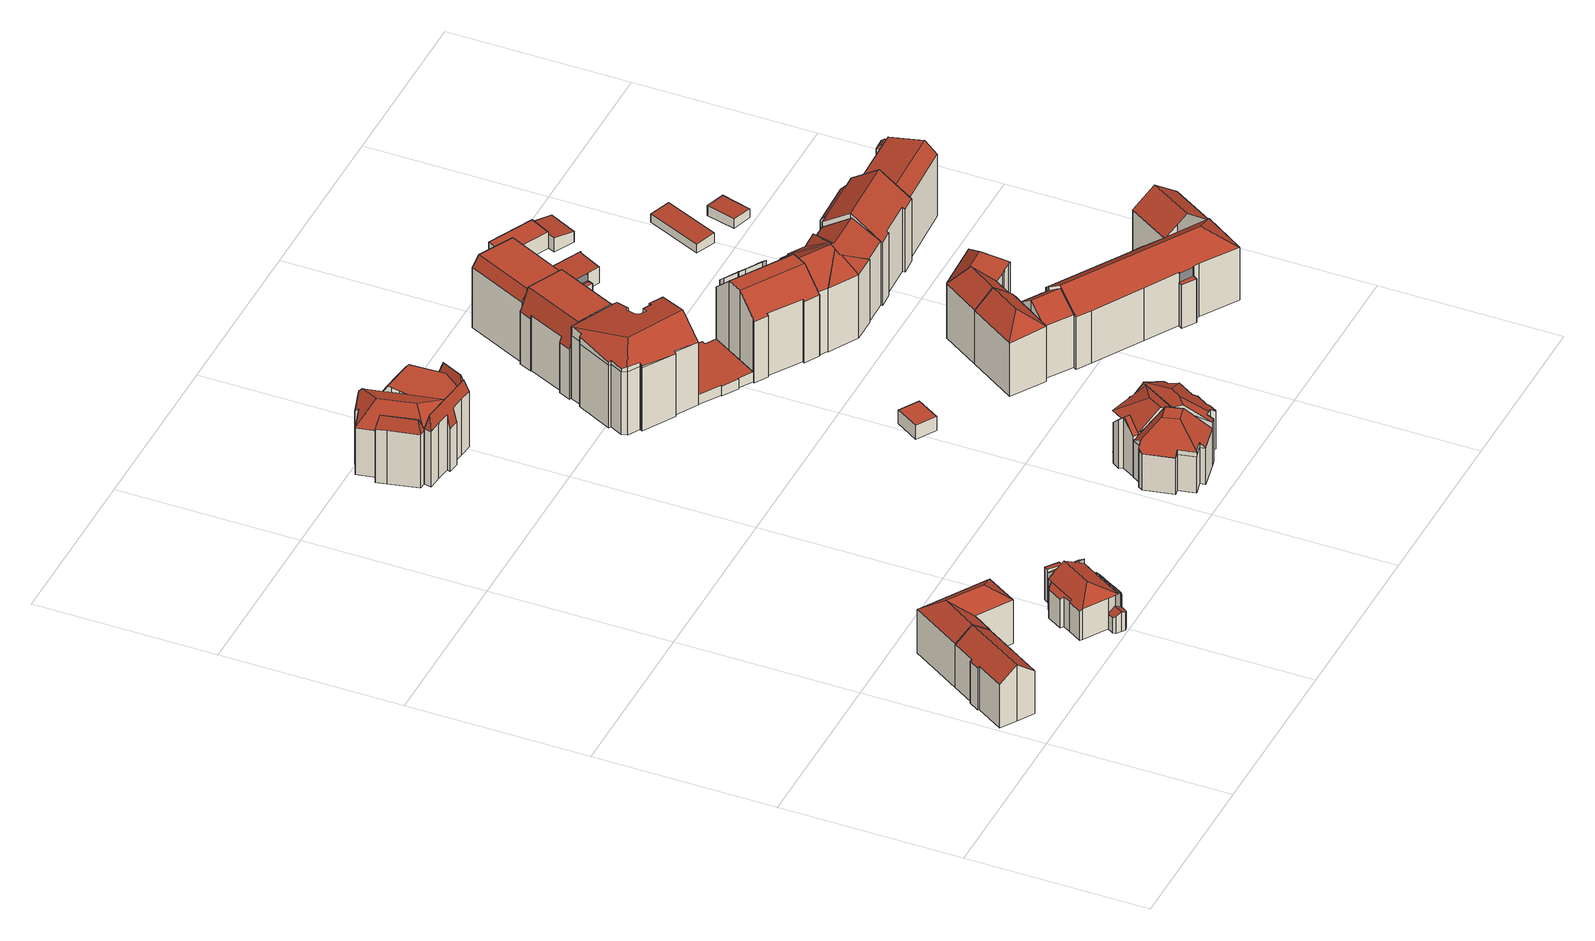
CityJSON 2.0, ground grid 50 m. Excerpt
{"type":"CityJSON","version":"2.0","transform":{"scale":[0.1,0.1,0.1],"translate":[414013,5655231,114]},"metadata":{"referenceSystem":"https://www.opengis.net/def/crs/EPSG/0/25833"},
"CityObjects":{
"building1":{"type":"Building","attributes":{"Dachtyp_tdc":"tdcGableRoof","Gemeindeschluessel":14612000,"Dachneigung":37.71,"QualitaetDacherkennung":91,"Geometrietyp2DReferenz":"3000","measuredHeight":17.3,"function":"31001_9998","roofType":"3100"},"geometry":[{"type":"Solid","lod":"2","boundaries":[[[[0,1,2,3]],[[1,4,5,2]],[[4,6,7,5]],[[6,8,9,7]],[[8,10,11,9]],[[10,12,13,11]],[[12,14,15,13]],[[14,16,17,15]],[[16,18,19,17]],[[18,0,3,19]],[[14,12,10,8]],[[8,6,4,1,0,18,16,14]],[[3,2,5,7,9,11,13,15,17,19]]]],"semantics":{"surfaces":[{"type":"WallSurface"},{"type":"RoofSurface"},{"type":"GroundSurface"}],"values":[[0,0,0,0,0,0,0,0,0,0,1,1,2]]}}]},
"building2":{"type":"Building","attributes":{"Gemeindeschluessel":14612000,"Dachtyp_tdc":"tdcFreeFormRoof","Dachneigung":36.12,"QualitaetDacherkennung":91,"Geometrietyp2DReferenz":"3000","measuredHeight":17.28,"function":"31001_9998","roofType":"5000"},"geometry":[{"type":"Solid","lod":"2","boundaries":[[[[20,21,7,11]],[[21,22,23,7]],[[22,24,25,23]],[[24,26,27,25]],[[26,28,29,27]],[[28,20,11,29]],[[30,31,28,26]],[[30,26,24]],[[32,31,30,24,22]],[[8,32,22,21]],[[8,21,20]],[[31,32,8,20,28]],[[11,7,23,25,27,29]]]],"semantics":{"surfaces":[{"type":"WallSurface"},{"type":"RoofSurface"},{"type":"GroundSurface"}],"values":[[0,0,0,0,0,0,1,1,1,1,0,1,2]]}}]},
"building3":{"type":"Building","attributes":{"Gemeindeschluessel":14612000,"Geometrietyp2DReferenz":"3000","function":"31001_9998","roofType":"9999"},"children":["building3-1","building3-2","building3-3","building3-4","building3-5","building3-6"]},
"building3-1":{"type":"BuildingPart","attributes":{"Dachtyp_tdc":"tdcHipAndGableRoof","Dachneigung":29.13,"QualitaetDacherkennung":51,"Geometrietyp2DReferenz":"3000","measuredHeight":12.84,"roofType":"5000"},"parents":["building3"],"geometry":[{"type":"MultiSurface","lod":"2","boundaries":[[[33,34,35,36]],[[33,37,38,34]],[[39,40,41,42]],[[43,44,45,46,47]],[[44,48,49,45]],[[48,50,51,49]],[[44,43,52,53]],[[52,40,39,54,55,53]],[[55,56,37,33,36,57,58,50,48,44,53]],[[59,35,34,38,60,42,41,61,62,46,45,49,51]]],"semantics":{"surfaces":[{"type":"WallSurface"},{"type":"RoofSurface"},{"type":"GroundSurface"}],"values":[0,0,0,0,0,0,1,1,1,2]}}]},
"building3-2":{"type":"BuildingPart","attributes":{"Dachtyp_tdc":"tdcPolyFlatRoof","Dachneigung":49.48,"QualitaetDacherkennung":26,"Geometrietyp2DReferenz":"3000","measuredHeight":10.09,"roofType":"2100"},"parents":["building3"],"geometry":[{"type":"MultiSurface","lod":"2","boundaries":[[[63,64,65,41,40]],[[64,66,67,65]],[[66,68,69,67]],[[68,70,71,69]],[[70,72,73,71]],[[72,74,75,76,73]],[[74,72,70,68,66,64,63,77]],[[61,41,65,67,69,71,73,76]]],"semantics":{"surfaces":[{"type":"WallSurface"},{"type":"RoofSurface"},{"type":"GroundSurface"}],"values":[0,0,0,0,0,0,1,2]}}]},
"building3-3":{"type":"BuildingPart","attributes":{"Dachtyp_tdc":"tdcPolyFlatRoof","Dachneigung":5.89,"QualitaetDacherkennung":13,"Geometrietyp2DReferenz":"3000","measuredHeight":10.11,"roofType":"2100"},"parents":["building3"],"geometry":[{"type":"MultiSurface","lod":"2","boundaries":[[[78,79,80,81]],[[79,82,83,84,80]],[[85,78,81,86,87]],[[85,82,79,78]],[[81,80,84,86]]],"semantics":{"surfaces":[{"type":"WallSurface"},{"type":"RoofSurface"},{"type":"GroundSurface"}],"values":[0,0,0,1,2]}}]},
"building3-4":{"type":"BuildingPart","attributes":{"Dachtyp_tdc":"tdcFreeFormRoof","Dachneigung":33.04,"QualitaetDacherkennung":47,"Geometrietyp2DReferenz":"3000","measuredHeight":6.06,"roofType":"5000"},"parents":["building3"],"geometry":[{"type":"MultiSurface","lod":"2","boundaries":[[[88,89,90,91]],[[89,92,93,90]],[[92,94,95,93]],[[94,96,97,95]],[[96,47,46,97]],[[92,89,88,75,98,99]],[[99,47,96,94,92]],[[46,62,61,76,91,90,93,95,97]],[[75,88,91,76]]],"semantics":{"surfaces":[{"type":"WallSurface"},{"type":"RoofSurface"},{"type":"GroundSurface"}],"values":[0,0,0,0,0,1,1,2,0]}}]},
"building3-5":{"type":"BuildingPart","attributes":{"Dachtyp_tdc":"tdcPolyFlatRoof","Dachneigung":36.96,"QualitaetDacherkennung":46,"Geometrietyp2DReferenz":"3000","measuredHeight":10.93,"roofType":"2100"},"parents":["building3"],"geometry":[{"type":"MultiSurface","lod":"2","boundaries":[[[83,100,101,84]],[[100,102,103,101]],[[102,104,39,42,103]],[[105,87,86,38,37]],[[105,56,106,54,104,102,100,83,87]],[[86,84,101,103,42,60,38]]],"semantics":{"surfaces":[{"type":"WallSurface"},{"type":"RoofSurface"},{"type":"GroundSurface"}],"values":[0,0,0,0,1,2]}}]},
"building3-6":{"type":"BuildingPart","attributes":{"Dachtyp_tdc":"tdcPolyFlatRoof","Dachneigung":17.92,"QualitaetDacherkennung":45,"Geometrietyp2DReferenz":"3000","measuredHeight":9.42,"roofType":"2100"},"parents":["building3"],"geometry":[{"type":"MultiSurface","lod":"2","boundaries":[[[107,108,109,51,50]],[[108,110,111,109]],[[110,112,113,111]],[[112,36,35,113]],[[112,110,108,107,58,57,36]],[[35,59,51,109,111,113]]],"semantics":{"surfaces":[{"type":"WallSurface"},{"type":"RoofSurface"},{"type":"GroundSurface"}],"values":[0,0,0,0,1,2]}}]},
"building4":{"type":"Building","attributes":{"Gemeindeschluessel":14612000,"Geometrietyp2DReferenz":"3000","function":"31001_9998","roofType":"9999"},"children":["building4-1","building4-2","building4-3","building4-4","building4-5"]},
"building4-1":{"type":"BuildingPart","attributes":{"Dachtyp_tdc":"tdcFreeFormRoof","Dachneigung":74.97,"QualitaetDacherkennung":27,"Geometrietyp2DReferenz":"3000","measuredHeight":20.52,"roofType":"5000"},"parents":["building4"],"geometry":[{"type":"MultiSurface","lod":"2","boundaries":[[[114,115,116,117]],[[115,118,119,116]],[[118,120,121,122,119]],[[123,114,117,124]],[[120,118,115,125]],[[126,125,115,114]],[[126,114,123]],[[125,126,123,127,128,120]],[[117,116,119,122,129,124]]],"semantics":{"surfaces":[{"type":"WallSurface"},{"type":"RoofSurface"},{"type":"GroundSurface"}],"values":[0,0,0,0,1,1,1,1,2]}}]},
"building4-2":{"type":"BuildingPart","attributes":{"Dachtyp_tdc":"tdcHipRoof","Dachneigung":56.8,"QualitaetDacherkennung":22,"Geometrietyp2DReferenz":"3000","measuredHeight":21.08,"roofType":"3200"},"parents":["building4"],"geometry":[{"type":"MultiSurface","lod":"2","boundaries":[[[130,131,132,133]],[[131,134,135,132]],[[134,136,137,135]],[[136,138,139,140,137]],[[141,142,143,144]],[[142,130,133,143]],[[145,146,147,148]],[[136,134,131,130,142,149]],[[147,150,151,152,138,136,149,148]],[[142,141,145,148,149]],[[133,132,135,137,140,153,154,155,144,143]]],"semantics":{"surfaces":[{"type":"WallSurface"},{"type":"RoofSurface"},{"type":"GroundSurface"}],"values":[0,0,0,0,0,0,1,1,1,1,2]}}]},
"building4-3":{"type":"BuildingPart","attributes":{"Dachtyp_tdc":"tdcFreeFormRoof","Dachneigung":21.73,"QualitaetDacherkennung":18,"Geometrietyp2DReferenz":"3000","measuredHeight":21.93,"roofType":"5000"},"parents":["building4"],"geometry":[{"type":"MultiSurface","lod":"2","boundaries":[[[139,156,157,140]],[[156,158,159,157]],[[158,160,161,159]],[[160,162,163,161]],[[162,164,165,163]],[[164,166,167,165]],[[166,168,123,124,167]],[[169,168,166,164,170]],[[164,162,160,158,156,139,152,171,170]],[[171,150,172,121,128,169,170]],[[153,140,157,159,161,163,165,167,124,129,122,154]]],"semantics":{"surfaces":[{"type":"WallSurface"},{"type":"RoofSurface"},{"type":"GroundSurface"}],"values":[0,0,0,0,0,0,0,1,1,1,2]}}]},
"building4-4":{"type":"BuildingPart","attributes":{"Dachtyp_tdc":"tdcFreeFormRoof","Dachneigung":76.19,"QualitaetDacherkennung":10,"Geometrietyp2DReferenz":"3000","measuredHeight":21.18,"roofType":"5000"},"parents":["building4"],"geometry":[{"type":"MultiSurface","lod":"2","boundaries":[[[173,174,175,176]],[[174,177,178,175]],[[177,179,180,178]],[[179,181,182,180]],[[181,183,184,182]],[[183,185,186,184]],[[185,187,188,186]],[[187,189,188]],[[190,191,192,119,118]],[[191,173,176,192]],[[187,185,193]],[[185,183,181,179,177,174,173,191,194,193]],[[191,190,194]],[[190,195,146,187,193,194]],[[176,175,178,180,182,184,186,188,155,154,122,119,192]]],"semantics":{"surfaces":[{"type":"WallSurface"},{"type":"RoofSurface"},{"type":"GroundSurface"}],"values":[0,0,0,0,0,0,0,0,0,0,1,1,1,1,2]}}]},
"building4-5":{"type":"BuildingPart","attributes":{"Dachtyp_tdc":"tdcFreeFormRoof","Dachneigung":75.48,"QualitaetDacherkennung":23,"Geometrietyp2DReferenz":"3000","measuredHeight":20.46,"roofType":"5000"},"parents":["building4"],"geometry":[{"type":"MultiSurface","lod":"2","boundaries":[[[196,197,141,144,198]],[[199,189,188,155,145]],[[189,200,201,188]],[[199,197,202,203]],[[197,196,202]],[[196,204,200,203,202]],[[200,189,199,203]],[[201,205,198,144,155,188]],[[200,204,205,201]],[[204,196,198,205]]],"semantics":{"surfaces":[{"type":"WallSurface"},{"type":"RoofSurface"},{"type":"GroundSurface"}],"values":[0,0,0,1,1,1,1,2,0,0]}}]},
"building5":{"type":"Building","attributes":{"Dachtyp_tdc":"tdcFreeFormRoof","Gemeindeschluessel":14612000,"Dachneigung":40.74,"QualitaetDacherkennung":34,"Geometrietyp2DReferenz":"3000","measuredHeight":17.65,"function":"31001_9998","roofType":"5000"},"geometry":[{"type":"Solid","lod":"2","boundaries":[[[[206,207,208,209]],[[207,210,211,208]],[[210,212,213,211]],[[212,214,215,213]],[[214,216,217,215]],[[216,218,219,217]],[[218,220,221,219]],[[220,222,223,221]],[[222,224,225,223]],[[224,226,227,225]],[[226,206,209,227]],[[228,229,230,231,232,233]],[[234,228,233,235,236,237,238,239,240]],[[241,224,236,235]],[[231,242,243,232]],[[243,241,235,233,232]],[[226,242,231,206]],[[224,241,243,242,226]],[[212,234,240,214]],[[214,240,239,216]],[[216,239,238,218]],[[218,238,237,220]],[[210,229,228,234,212]],[[206,231,230,207]],[[207,230,229,210]],[[220,237,236,222]],[[222,236,224]],[[209,208,211,213,215,217,219,221,223,225,227]]]],"semantics":{"surfaces":[{"type":"WallSurface"},{"type":"RoofSurface"},{"type":"GroundSurface"}],"values":[[0,0,0,0,0,0,0,0,0,0,0,1,1,1,1,1,0,0,0,0,0,0,0,0,0,0,0,2]]}}]},
"building6":{"type":"Building","attributes":{"Gemeindeschluessel":14612000,"Geometrietyp2DReferenz":"3000","function":"31001_9998","roofType":"9999"},"children":["building6-1","building6-2","building6-3"]},
"building6-1":{"type":"BuildingPart","attributes":{"Dachtyp_tdc":"tdcPolyFlatRoof","Dachneigung":40.25,"QualitaetDacherkennung":37,"Geometrietyp2DReferenz":"3000","measuredHeight":16.14,"roofType":"2100"},"parents":["building6"],"geometry":[{"type":"MultiSurface","lod":"2","boundaries":[[[244,245,246,247]],[[245,248,249,246]],[[248,250,251,249]],[[250,252,253,251]],[[252,254,255,253]],[[254,252,250,248,245,244]],[[247,246,249,251,253,255]]],"semantics":{"surfaces":[{"type":"WallSurface"},{"type":"RoofSurface"},{"type":"GroundSurface"}],"values":[0,0,0,0,0,1,2]}}]},
"building6-2":{"type":"BuildingPart","attributes":{"Dachtyp_tdc":"tdcFreeFormRoof","Dachneigung":44.89,"QualitaetDacherkennung":59,"Geometrietyp2DReferenz":"3000","measuredHeight":16.13,"roofType":"5000"},"parents":["building6"],"geometry":[{"type":"MultiSurface","lod":"2","boundaries":[[[256,257,258,259]],[[257,260,261,258]],[[260,262,263,261]],[[262,264,265,263]],[[264,266,267,265]],[[266,268,269,267]],[[256,270,271,272,257]],[[271,273,268,266,264,262,260,272]],[[260,257,272]],[[259,258,261,263,265,267,269]]],"semantics":{"surfaces":[{"type":"WallSurface"},{"type":"RoofSurface"},{"type":"GroundSurface"}],"values":[0,0,0,0,0,0,1,1,0,2]}}]},
"building6-3":{"type":"BuildingPart","attributes":{"Dachtyp_tdc":"tdcHipAndGableRoof","Dachneigung":36.26,"QualitaetDacherkennung":28,"Geometrietyp2DReferenz":"3000","measuredHeight":17.79,"roofType":"5000"},"parents":["building6"],"geometry":[{"type":"MultiSurface","lod":"2","boundaries":[[[274,275,255,254]],[[274,276,256,259,275]],[[254,277,278]],[[276,274,279]],[[277,273,270,276,279,278]],[[274,254,278,279]],[[259,269,280,247,255,275]]],"semantics":{"surfaces":[{"type":"WallSurface"},{"type":"RoofSurface"},{"type":"GroundSurface"}],"values":[0,0,1,0,1,1,2]}}]},
"building7":{"type":"Building","attributes":{"Dachtyp_tdc":"tdcPolyFlatRoof","Gemeindeschluessel":14612000,"Dachneigung":0,"QualitaetDacherkennung":56,"Geometrietyp2DReferenz":"3000","measuredHeight":4.23,"function":"31001_9998","roofType":"1000"},"geometry":[{"type":"Solid","lod":"2","boundaries":[[[[281,282,283,284]],[[282,285,286,283]],[[285,287,288,286]],[[287,281,284,288]],[[287,285,282,281]],[[284,283,286,288]]]],"semantics":{"surfaces":[{"type":"WallSurface"},{"type":"RoofSurface"},{"type":"GroundSurface"}],"values":[[0,0,0,0,1,2]]}}]},
"building8":{"type":"Building","attributes":{"Dachtyp_tdc":"tdcFreeFormRoof","Gemeindeschluessel":14612000,"Dachneigung":37.3,"QualitaetDacherkennung":31,"Geometrietyp2DReferenz":"3000","measuredHeight":18.14,"function":"31001_9998","roofType":"5000"},"geometry":[{"type":"Solid","lod":"2","boundaries":[[[[289,290,291,292]],[[290,293,294,291]],[[293,295,296,294]],[[295,297,298,296]],[[297,299,300,298]],[[299,301,302,300]],[[301,303,304,302]],[[303,305,306,304]],[[305,307,308,306]],[[307,309,310,308]],[[309,311,312,310]],[[311,313,314,312]],[[313,315,316,314]],[[315,317,318,316]],[[317,319,320,318]],[[319,321,322,320]],[[321,323,324,322]],[[323,325,326,324]],[[325,327,328,326]],[[327,289,292,328]],[[299,297,295,293,290,329,330]],[[325,323,321,331,332,333]],[[330,329,289,327,333,332]],[[305,303,301,299,330,332,331,319,317,315,313,311,309,307]],[[321,319,331]],[[327,325,333]],[[290,289,329]],[[292,291,294,296,298,300,302,304,306,308,310,312,314,316,318,320,322,324,326,328]]]],"semantics":{"surfaces":[{"type":"WallSurface"},{"type":"RoofSurface"},{"type":"GroundSurface"}],"values":[[0,0,0,0,0,0,0,0,0,0,0,0,0,0,0,0,0,0,0,0,1,1,1,1,0,0,0,2]]}}]},
"building9":{"type":"Building","attributes":{"Dachtyp_tdc":"tdcFreeFormRoof","Gemeindeschluessel":14612000,"Dachneigung":10.16,"QualitaetDacherkennung":16,"Geometrietyp2DReferenz":"3000","measuredHeight":25.08,"function":"31001_9998","roofType":"5000"},"geometry":[{"type":"Solid","lod":"2","boundaries":[[[[334,335,336,337]],[[335,338,339,336]],[[338,340,341,339]],[[340,342,343,341]],[[342,344,345,343]],[[344,346,347,345]],[[346,348,349,347]],[[348,350,351,349]],[[350,352,353,351]],[[352,354,355,353]],[[354,356,357,355]],[[356,358,359,357]],[[358,360,361,359]],[[360,362,363,361]],[[362,364,365,363]],[[364,366,367,365]],[[366,368,369,367]],[[368,370,371,369]],[[370,372,373,371]],[[372,374,375,373]],[[374,376,377,375]],[[376,378,379,377]],[[378,380,381,379]],[[380,382,383,381]],[[382,384,385,383]],[[384,334,337,385]],[[386,387,388,389,390,391,392,393]],[[392,394,395,396,397,398,362,399,358,400,393]],[[401,402,403,404,405,406,407,408,409,410,411,412,386,393,400,413]],[[356,413,400,358]],[[354,401,413,356]],[[384,412,411,334]],[[382,387,386,412,384]],[[334,411,410,335]],[[335,410,409,338]],[[338,409,408,340]],[[340,408,407,342]],[[342,407,406,344]],[[344,406,405,346]],[[346,405,404,348]],[[348,404,403,350]],[[350,403,402,352]],[[352,402,401,354]],[[360,399,362]],[[358,399,360]],[[364,398,397,366]],[[362,398,364]],[[366,397,396,368]],[[368,396,395,370]],[[370,395,394,372]],[[374,391,390,376]],[[372,394,392,391,374]],[[376,390,389,378]],[[378,389,388,380]],[[380,388,387,382]],[[337,336,339,341,343,345,347,349,351,353,355,357,359,361,363,365,367,369,371,373,375,377,379,381,383,385]]]],"semantics":{"surfaces":[{"type":"WallSurface"},{"type":"RoofSurface"},{"type":"GroundSurface"}],"values":[[0,0,0,0,0,0,0,0,0,0,0,0,0,0,0,0,0,0,0,0,0,0,0,0,0,0,1,1,1,0,0,0,0,0,0,0,0,0,0,0,0,0,0,0,0,0,0,0,0,0,0,0,0,0,0,2]]}}]},
"building10":{"type":"Building","attributes":{"Gemeindeschluessel":14612000,"Geometrietyp2DReferenz":"3000","function":"31001_9998","roofType":"9999"},"children":["building10-1","building10-2","building10-3"]},
"building10-1":{"type":"BuildingPart","attributes":{"Dachtyp_tdc":"tdcFreeFormRoof","Dachneigung":72.14,"QualitaetDacherkennung":33,"Geometrietyp2DReferenz":"3000","measuredHeight":20.02,"roofType":"5000"},"parents":["building10"],"geometry":[{"type":"MultiSurface","lod":"2","boundaries":[[[414,415,416,417,418]],[[419,420,421,422]],[[420,423,424,425,421]],[[426,415,414]],[[427,426,414,423,420]],[[420,419,427]],[[419,415,426,427]],[[425,417,416,422,421]]],"semantics":{"surfaces":[{"type":"WallSurface"},{"type":"RoofSurface"},{"type":"GroundSurface"}],"values":[0,0,0,1,1,1,1,2]}}]},
"building10-2":{"type":"BuildingPart","attributes":{"Dachtyp_tdc":"tdcPolyFlatRoof","Dachneigung":0,"QualitaetDacherkennung":0,"Geometrietyp2DReferenz":"3000","measuredHeight":3.2,"roofType":"9999"},"parents":["building10"],"geometry":[{"type":"MultiSurface","lod":"2","boundaries":[[[418,428,429,424]],[[424,429,430,425]],[[429,428,431,430]],[[428,418,417,431]],[[425,430,431,417]],[[425,417,418,424]]],"semantics":{"surfaces":[{"type":"RoofSurface"},{"type":"WallSurface"},{"type":"GroundSurface"},{"type":"ClosureSurface","isClosure":"1","QuelleClosure":"LoD1Solid"}],"values":[0,1,1,1,2,3]}}]},
"building10-3":{"type":"BuildingPart","attributes":{"Dachtyp_tdc":"tdcCutGableRoof","Dachneigung":0.116,"QualitaetDacherkennung":76,"Geometrietyp2DReferenz":"3000","measuredHeight":22.63,"roofType":"9999"},"parents":["building10"],"geometry":[{"type":"MultiSurface","lod":"2","boundaries":[[[432,433,434,435]],[[433,436,437,434]],[[436,438,439,437]],[[438,440,419,422,439]],[[441,442,337,416,415]],[[442,443,444,337]],[[443,445,446,444]],[[445,447,385,446]],[[436,433,432,448,449,450,451,452,447,445]],[[443,442,441,440,438]],[[445,443,438,436]],[[385,453,454,455,456,457,435,434,437,439,422,416,337,444,446]],[[447,452,453,385]],[[452,451,454,453]],[[451,450,455,454]],[[450,449,456,455]],[[449,448,457,456]],[[448,432,435,457]]],"semantics":{"surfaces":[{"type":"WallSurface"},{"type":"RoofSurface"},{"type":"GroundSurface"}],"values":[0,0,0,0,0,0,0,0,1,1,1,2,0,0,0,0,0,0]}}]},
"building11":{"type":"Building","attributes":{"Dachtyp_tdc":"tdcPolyFlatRoof","Gemeindeschluessel":14612000,"Dachneigung":0,"QualitaetDacherkennung":0,"Geometrietyp2DReferenz":"3000","BezugspunktDach":"2000","measuredHeight":3,"function":"31001_9998"},"geometry":[{"type":"MultiSurface","lod":"2","boundaries":[[[458,459,460,461,462,463,464,465,466,467,468,469]],[[469,468,470,471]],[[468,467,472,470]],[[467,466,473,472]],[[466,465,474,473]],[[465,464,475,474]],[[464,463,476,475]],[[463,462,477,476]],[[462,461,478,477]],[[461,460,479,478]],[[460,459,480,479]],[[459,458,481,480]],[[458,469,471,481]],[[471,470,472,473,474,475,476,477,478,479,480,481]]],"semantics":{"surfaces":[{"type":"RoofSurface"},{"type":"WallSurface"},{"type":"GroundSurface"}],"values":[0,1,1,1,1,1,1,1,1,1,1,1,1,2]}}]},
"building12":{"type":"Building","attributes":{"Dachtyp_tdc":"tdcFreeFormRoof","Gemeindeschluessel":14612000,"Dachneigung":41.9,"QualitaetDacherkennung":66,"Geometrietyp2DReferenz":"3000","measuredHeight":21.38,"function":"31001_9998","roofType":"5000"},"geometry":[{"type":"Solid","lod":"2","boundaries":[[[[482,483,484,485]],[[483,486,487,484]],[[486,488,489,487]],[[488,490,491,489]],[[490,492,493,491]],[[492,494,495,493]],[[494,482,485,495]],[[494,496,497,498,482]],[[490,488,486,499,497,496,492]],[[497,499,483,498]],[[483,482,498]],[[494,492,496]],[[486,483,499]],[[485,484,487,489,491,493,495]]]],"semantics":{"surfaces":[{"type":"WallSurface"},{"type":"RoofSurface"},{"type":"GroundSurface"}],"values":[[0,0,0,0,0,0,0,1,1,1,0,0,0,2]]}}]},
"building13":{"type":"Building","attributes":{"Dachtyp_tdc":"tdcCutGableRoof","Gemeindeschluessel":14612000,"Dachneigung":1.97,"QualitaetDacherkennung":71,"Geometrietyp2DReferenz":"3000","measuredHeight":21.61,"function":"31001_9998","roofType":"9999"},"geometry":[{"type":"Solid","lod":"2","boundaries":[[[[500,501,502,503]],[[501,504,505,502]],[[504,506,507,505]],[[506,508,509,507]],[[508,510,511,509]],[[510,512,513,511]],[[512,514,515,513]],[[514,516,517,515]],[[516,518,519,517]],[[518,520,521,519]],[[520,522,523,521]],[[522,500,503,523]],[[504,501,500,522]],[[520,518,516,514,512,510,508,506]],[[522,520,506,504]],[[503,502,505,507,509,511,513,515,517,519,521,523]]]],"semantics":{"surfaces":[{"type":"WallSurface"},{"type":"RoofSurface"},{"type":"GroundSurface"}],"values":[[0,0,0,0,0,0,0,0,0,0,0,0,1,1,1,2]]}}]},
"building14":{"type":"Building","attributes":{"Gemeindeschluessel":14612000,"Geometrietyp2DReferenz":"3000","function":"31001_9998","roofType":"9999"},"children":["building14-1","building14-2"]},
"building14-1":{"type":"BuildingPart","attributes":{"Dachtyp_tdc":"tdcPolyFlatRoof","Dachneigung":41.74,"QualitaetDacherkennung":35,"Geometrietyp2DReferenz":"3000","measuredHeight":20.86,"roofType":"2100"},"parents":["building14"],"geometry":[{"type":"MultiSurface","lod":"2","boundaries":[[[524,525,526,527]],[[525,528,529,526]],[[528,530,531,529]],[[530,532,533,531]],[[532,534,535,533]],[[534,536,537,535]],[[536,538,539,540,537]],[[541,524,527,542,543]],[[541,538,536,534,532,530,528,525,524]],[[527,526,529,531,533,535,537,540,542]]],"semantics":{"surfaces":[{"type":"WallSurface"},{"type":"RoofSurface"},{"type":"GroundSurface"}],"values":[0,0,0,0,0,0,0,0,1,2]}}]},
"building14-2":{"type":"BuildingPart","attributes":{"Dachtyp_tdc":"tdcCutGableRoof","Dachneigung":43.27,"QualitaetDacherkennung":52,"Geometrietyp2DReferenz":"3000","measuredHeight":24.79,"roofType":"9999"},"parents":["building14"],"geometry":[{"type":"MultiSurface","lod":"2","boundaries":[[[544,545,546,547]],[[545,548,549,546]],[[548,550,551,549]],[[550,552,553,551]],[[552,554,555,553]],[[554,556,557,555]],[[556,558,470,557]],[[558,559,560,470]],[[559,561,562,560]],[[561,563,471,562]],[[563,564,542,471]],[[564,543,542]],[[539,565,566,540]],[[565,567,568,566]],[[567,569,570,568]],[[569,544,547,570]],[[559,558,556,554,552,550,548,545,544,569]],[[567,565,539,543,564,563,561]],[[569,567,561,559]],[[547,546,549,551,553,555,557,470,560,562,471,542,540,566,568,570]]],"semantics":{"surfaces":[{"type":"WallSurface"},{"type":"RoofSurface"},{"type":"GroundSurface"}],"values":[0,0,0,0,0,0,0,0,0,0,0,0,0,0,0,0,1,1,1,2]}}]},
"building15":{"type":"Building","attributes":{"Dachtyp_tdc":"tdcGableRoof","Gemeindeschluessel":14612000,"Dachneigung":52.35,"QualitaetDacherkennung":6,"Geometrietyp2DReferenz":"3000","measuredHeight":6.56,"function":"31001_9998","roofType":"3100"},"geometry":[{"type":"Solid","lod":"2","boundaries":[[[[571,572,573,574]],[[572,575,576,573]],[[575,577,578,576]],[[577,579,580,578]],[[579,581,582,580]],[[581,583,584,582]],[[583,585,586,584]],[[585,571,574,586]],[[581,579,577,575,572]],[[572,571,585,583,581]],[[574,573,576,578,580,582,584,586]]]],"semantics":{"surfaces":[{"type":"WallSurface"},{"type":"RoofSurface"},{"type":"GroundSurface"}],"values":[[0,0,0,0,0,0,0,0,1,1,2]]}}]},
"building16":{"type":"Building","attributes":{"Gemeindeschluessel":14612000,"Geometrietyp2DReferenz":"3000","function":"31001_9998","roofType":"9999"},"children":["building16-1","building16-2"]},
"building16-1":{"type":"BuildingPart","attributes":{"Dachtyp_tdc":"tdcHipAndGableRoof","Dachneigung":41.74,"QualitaetDacherkennung":80,"Geometrietyp2DReferenz":"3000","measuredHeight":21.53,"roofType":"5000"},"parents":["building16"],"geometry":[{"type":"MultiSurface","lod":"2","boundaries":[[[587,588,589,590]],[[591,592,593,594,595]],[[592,596,597,593]],[[596,598,599,597]],[[598,600,601,599]],[[600,587,590,601]],[[596,592,602]],[[592,591,603,602]],[[603,604,605,588,587,600,598,596,602]],[[590,589,606,594,593,597,599,601]]],"semantics":{"surfaces":[{"type":"WallSurface"},{"type":"RoofSurface"},{"type":"GroundSurface"}],"values":[0,0,0,0,0,0,1,1,1,2]}}]},
"building16-2":{"type":"BuildingPart","attributes":{"Dachtyp_tdc":"tdcGableRoof","Dachneigung":41.99,"QualitaetDacherkennung":88,"Geometrietyp2DReferenz":"3000","measuredHeight":21.53,"roofType":"3100"},"parents":["building16"],"geometry":[{"type":"MultiSurface","lod":"2","boundaries":[[[607,595,594,484]],[[608,609,487,589,588]],[[609,607,484,487]],[[607,609,610]],[[595,607,610,611,604,612]],[[609,608,611,610]],[[484,594,606,589,487]]],"semantics":{"surfaces":[{"type":"WallSurface"},{"type":"RoofSurface"},{"type":"GroundSurface"}],"values":[0,0,0,0,1,1,2]}}]},
"building17":{"type":"Building","attributes":{"Dachtyp_tdc":"tdcFreeFormRoof","Gemeindeschluessel":14612000,"Dachneigung":33.55,"QualitaetDacherkennung":19,"Geometrietyp2DReferenz":"3000","measuredHeight":25.05,"function":"31001_9998","roofType":"5000"},"geometry":[{"type":"Solid","lod":"2","boundaries":[[[[613,614,615,566]],[[614,616,617,615]],[[616,618,619,617]],[[618,620,621,619]],[[620,622,623,621]],[[622,624,625,623]],[[624,626,627,625]],[[626,628,629,627]],[[628,630,631,629]],[[630,632,633,631]],[[632,634,635,633]],[[634,636,637,635]],[[636,638,547,637]],[[638,613,566,547]],[[639,640,641,638,636]],[[642,639,636,634]],[[643,644,642,634,632]],[[643,632,630]],[[644,643,630,628]],[[645,646,647,640,639,642,644,628,626]],[[645,626,624]],[[646,645,624,622]],[[648,649,647,646,622,620]],[[648,620,618]],[[648,618,616]],[[649,648,616,614]],[[641,640,647,649,614,613]],[[641,613,638]],[[566,615,617,619,621,623,625,627,629,631,633,635,637,547]]]],"semantics":{"surfaces":[{"type":"WallSurface"},{"type":"RoofSurface"},{"type":"GroundSurface"}],"values":[[0,0,0,0,0,0,0,0,0,0,0,0,0,0,1,1,1,1,1,1,0,1,1,1,1,1,1,0,2]]}}]},
"building18":{"type":"Building","attributes":{"Gemeindeschluessel":14612000,"Geometrietyp2DReferenz":"3000","function":"31001_9998","roofType":"9999"},"children":["building18-1","building18-2"]},
"building18-1":{"type":"BuildingPart","attributes":{"Dachtyp_tdc":"tdcPolyFlatRoof","Dachneigung":3.84,"QualitaetDacherkennung":57,"Geometrietyp2DReferenz":"3000","measuredHeight":5.45,"roofType":"2100"},"parents":["building18"],"geometry":[{"type":"MultiSurface","lod":"2","boundaries":[[[650,651,652,653]],[[651,654,655,652]],[[654,656,657,655]],[[656,658,657]],[[659,660,661]],[[659,662,663,660]],[[662,664,665,663]],[[664,666,667,665]],[[666,650,653,667]],[[666,664,662,659,656,654,651,650]],[[653,652,655,657,660,663,665,667]]],"semantics":{"surfaces":[{"type":"WallSurface"},{"type":"RoofSurface"},{"type":"GroundSurface"}],"values":[0,0,0,0,0,0,0,0,0,1,2]}}]},
"building18-2":{"type":"BuildingPart","attributes":{"Dachtyp_tdc":"tdcFreeFormRoof","Dachneigung":21.45,"QualitaetDacherkennung":27,"Geometrietyp2DReferenz":"3000","measuredHeight":2.95,"roofType":"5000"},"parents":["building18"],"geometry":[{"type":"MultiSurface","lod":"2","boundaries":[[[658,668,669,657]],[[668,670,671,669]],[[670,661,660,671]],[[672,661,670]],[[673,672,670,668]],[[673,668,658]],[[672,673,658,661]],[[657,669,671,660]]],"semantics":{"surfaces":[{"type":"WallSurface"},{"type":"RoofSurface"},{"type":"GroundSurface"}],"values":[0,0,0,1,1,1,1,2]}}]},
"building19":{"type":"Building","attributes":{"Gemeindeschluessel":14612000,"Geometrietyp2DReferenz":"3000","function":"31001_9998","roofType":"9999"},"children":["building19-1","building19-2","building19-3","building19-4"]},
"building19-1":{"type":"BuildingPart","attributes":{"Dachtyp_tdc":"tdcGableRoof","Dachneigung":37.12,"QualitaetDacherkennung":89,"Geometrietyp2DReferenz":"3000","measuredHeight":21.58,"roofType":"3100"},"parents":["building19"],"geometry":[{"type":"MultiSurface","lod":"2","boundaries":[[[674,675,676,677]],[[675,678,679,676]],[[680,674,677,681]],[[682,683,684,685,686]],[[675,685,684,687,678]],[[674,686,685,675]],[[680,682,686,674]],[[677,676,679,681]]],"semantics":{"surfaces":[{"type":"WallSurface"},{"type":"RoofSurface"},{"type":"GroundSurface"}],"values":[0,0,0,1,1,0,0,2]}}]},
"building19-2":{"type":"BuildingPart","attributes":{"Dachtyp_tdc":"tdcPolyFlatRoof","Dachneigung":0,"QualitaetDacherkennung":40,"Geometrietyp2DReferenz":"3000","measuredHeight":13.49,"roofType":"1000"},"parents":["building19"],"geometry":[{"type":"MultiSurface","lod":"2","boundaries":[[[688,689,690,691]],[[689,692,693,690]],[[692,694,695,693]],[[692,689,688,694]],[[695,691,690,693]]],"semantics":{"surfaces":[{"type":"WallSurface"},{"type":"RoofSurface"},{"type":"GroundSurface"}],"values":[0,0,0,1,2]}}]},
"building19-3":{"type":"BuildingPart","attributes":{"Dachtyp_tdc":"tdcGableRoof","Dachneigung":37.35,"QualitaetDacherkennung":81,"Geometrietyp2DReferenz":"3000","measuredHeight":20.66,"roofType":"3100"},"parents":["building19"],"geometry":[{"type":"MultiSurface","lod":"2","boundaries":[[[696,697,698,699]],[[697,700,701,698]],[[700,702,703,701]],[[702,704,705,703]],[[704,706,707,705]],[[708,709,493,710]],[[709,711,712,493]],[[711,713,491,712]],[[713,714,715,491]],[[714,696,699,715]],[[711,709,708,716]],[[716,717,706,704,702,700,697,696,714,713,711]],[[699,698,701,703,705,707,718,719,710,493,712,491,715]]],"semantics":{"surfaces":[{"type":"WallSurface"},{"type":"RoofSurface"},{"type":"GroundSurface"}],"values":[0,0,0,0,0,0,0,0,0,0,1,1,2]}}]},
"building19-4":{"type":"BuildingPart","attributes":{"Dachtyp_tdc":"tdcHipAndGableRoof","Dachneigung":36.99,"QualitaetDacherkennung":77,"Geometrietyp2DReferenz":"3000","measuredHeight":21.5,"roofType":"5000"},"parents":["building19"],"geometry":[{"type":"MultiSurface","lod":"2","boundaries":[[[720,721,722,695,694]],[[721,723,724,722]],[[723,725,726,724]],[[725,727,728,726]],[[727,729,710,728]],[[729,708,710]],[[730,731,732,707,706]],[[731,733,734,732]],[[733,735,736,734]],[[735,737,738,736]],[[737,739,740,738]],[[739,741,742,740]],[[741,743,744,742]],[[743,745,746,744]],[[745,747,748,746]],[[747,749,682,680,681,748]],[[750,751,752,679,678]],[[751,753,754,752]],[[753,755,756,754]],[[755,757,688,691,756]],[[751,750,758]],[[750,687,683,749,747,745,743,741,739,737,735,733,731,730,759,758]],[[759,729,727,725,723,721,720,757,755,753,751,758]],[[691,695,722,724,726,728,710,719,718,707,732,734,736,738,740,742,744,746,748,681,679,752,754,756]]],"semantics":{"surfaces":[{"type":"WallSurface"},{"type":"RoofSurface"},{"type":"GroundSurface"}],"values":[0,0,0,0,0,0,0,0,0,0,0,0,0,0,0,0,0,0,0,0,1,1,1,2]}}]},
"building20":{"type":"Building","attributes":{"Dachtyp_tdc":"tdcPolyFlatRoof","Gemeindeschluessel":14612000,"Dachneigung":0,"QualitaetDacherkennung":54,"Geometrietyp2DReferenz":"3000","measuredHeight":5.22,"function":"31001_9998","roofType":"1000"},"geometry":[{"type":"Solid","lod":"2","boundaries":[[[[760,761,762,763]],[[761,764,765,762]],[[764,766,767,765]],[[766,760,763,767]],[[766,764,761,760]],[[763,762,765,767]]]],"semantics":{"surfaces":[{"type":"WallSurface"},{"type":"RoofSurface"},{"type":"GroundSurface"}],"values":[[0,0,0,0,1,2]]}}]},
"building21":{"type":"Building","attributes":{"Gemeindeschluessel":14612000,"Geometrietyp2DReferenz":"3000","function":"31001_9998","roofType":"9999"},"children":["building21-1","building21-2"]},
"building21-1":{"type":"BuildingPart","attributes":{"Dachtyp_tdc":"tdcGableRoof","Dachneigung":37.66,"QualitaetDacherkennung":29,"Geometrietyp2DReferenz":"3000","measuredHeight":25.96,"roofType":"3100"},"parents":["building21"],"geometry":[{"type":"MultiSurface","lod":"2","boundaries":[[[768,769,770,771]],[[769,772,773,770]],[[772,774,775,773]],[[774,776,777,775]],[[776,778,779,777]],[[778,780,781,779]],[[780,782,783,781]],[[782,784,785,783]],[[786,787,788,789]],[[787,790,791,788]],[[790,792,793,791]],[[792,794,795,793]],[[794,796,797,795]],[[796,768,771,797]],[[792,790,787,786,784,782,780]],[[780,778,776,774,772,769,768,796,794,792]],[[771,770,773,775,777,779,781,783,785,789,788,791,793,795,797]]],"semantics":{"surfaces":[{"type":"WallSurface"},{"type":"RoofSurface"},{"type":"GroundSurface"}],"values":[0,0,0,0,0,0,0,0,0,0,0,0,0,0,1,1,2]}}]},
"building21-2":{"type":"BuildingPart","attributes":{"Dachtyp_tdc":"tdcPolyFlatRoof","Dachneigung":46.79,"QualitaetDacherkennung":61,"Geometrietyp2DReferenz":"3000","measuredHeight":21.22,"roofType":"2100"},"parents":["building21"],"geometry":[{"type":"MultiSurface","lod":"2","boundaries":[[[784,798,799,785]],[[798,800,801,799]],[[800,802,786,789,801]],[[800,798,784,802]],[[789,785,799,801]]],"semantics":{"surfaces":[{"type":"WallSurface"},{"type":"RoofSurface"},{"type":"GroundSurface"}],"values":[0,0,0,1,2]}}]},
"building22":{"type":"Building","attributes":{"Dachtyp_tdc":"tdcPolyFlatRoof","Gemeindeschluessel":14612000,"Dachneigung":9.71,"QualitaetDacherkennung":60,"Geometrietyp2DReferenz":"3000","measuredHeight":4.44,"function":"31001_9998","roofType":"2100"},"geometry":[{"type":"Solid","lod":"2","boundaries":[[[[803,804,805,806]],[[804,807,808,805]],[[807,809,810,808]],[[809,811,812,810]],[[811,803,806,812]],[[811,809,807,804,803]],[[806,805,808,810,812]]]],"semantics":{"surfaces":[{"type":"WallSurface"},{"type":"RoofSurface"},{"type":"GroundSurface"}],"values":[[0,0,0,0,0,1,2]]}}]},
"building23":{"type":"Building","attributes":{"Dachtyp_tdc":"tdcPolyFlatRoof","Gemeindeschluessel":14612000,"Dachneigung":5.04,"QualitaetDacherkennung":70,"Geometrietyp2DReferenz":"3000","measuredHeight":3.08,"function":"31001_9998","roofType":"2100"},"geometry":[{"type":"Solid","lod":"2","boundaries":[[[[813,814,815,816]],[[814,817,818,815]],[[817,819,820,818]],[[819,813,816,820]],[[819,817,814,813]],[[816,815,818,820]]]],"semantics":{"surfaces":[{"type":"WallSurface"},{"type":"RoofSurface"},{"type":"GroundSurface"}],"values":[[0,0,0,0,1,2]]}}]},
"building24":{"type":"Building","attributes":{"Gemeindeschluessel":14612000,"Geometrietyp2DReferenz":"3000","function":"31001_9998","roofType":"9999"},"children":["building24-1","building24-2","building24-3"]},
"building24-1":{"type":"BuildingPart","attributes":{"Dachtyp_tdc":"tdcPolyFlatRoof","Dachneigung":27.93,"QualitaetDacherkennung":28,"Geometrietyp2DReferenz":"3000","measuredHeight":19.49,"roofType":"2100"},"parents":["building24"],"geometry":[{"type":"MultiSurface","lod":"2","boundaries":[[[821,822,823,791]],[[824,825,826,822,821]],[[827,828,791,823,829]],[[828,824,821,791]],[[828,827,825,824]]],"semantics":{"surfaces":[{"type":"GroundSurface"},{"type":"WallSurface"},{"type":"RoofSurface"}],"values":[0,1,1,1,2]}}]},
"building24-2":{"type":"BuildingPart","attributes":{"Dachtyp_tdc":"tdcFreeFormRoof","Dachneigung":41.97,"QualitaetDacherkennung":23,"Geometrietyp2DReferenz":"3000","measuredHeight":19.85,"roofType":"5000"},"parents":["building24"],"geometry":[{"type":"MultiSurface","lod":"2","boundaries":[[[830,831,832,833]],[[831,834,835,832]],[[834,836,837,835]],[[838,836,834]],[[839,838,834,831]],[[839,831,830]],[[838,839,830,836]],[[833,832,835,837]]],"semantics":{"surfaces":[{"type":"WallSurface"},{"type":"RoofSurface"},{"type":"GroundSurface"}],"values":[0,0,0,0,1,1,1,2]}}]},
"building24-3":{"type":"BuildingPart","attributes":{"Dachtyp_tdc":"tdcGableRoof","Dachneigung":10.05,"QualitaetDacherkennung":54,"Geometrietyp2DReferenz":"3000","measuredHeight":22.43,"roofType":"3100"},"parents":["building24"],"geometry":[{"type":"MultiSurface","lod":"2","boundaries":[[[840,829,823,795]],[[826,841,830,833,822]],[[842,843,844,837,836]],[[843,840,795,844]],[[843,845,846,840]],[[847,848,849,846,845,850]],[[841,847,850,842]],[[842,850,845,843]],[[840,846,849,827,829]],[[826,825,848,847,841]],[[795,823,822,833,837,844]]],"semantics":{"surfaces":[{"type":"WallSurface"},{"type":"RoofSurface"},{"type":"GroundSurface"}],"values":[0,0,0,0,1,1,0,0,0,0,2]}}]},
"building25":{"type":"Building","attributes":{"Dachtyp_tdc":"tdcPolyFlatRoof","Gemeindeschluessel":14612000,"Dachneigung":3.16,"QualitaetDacherkennung":70,"Geometrietyp2DReferenz":"3000","measuredHeight":3.06,"function":"31001_9998","roofType":"2100"},"geometry":[{"type":"Solid","lod":"2","boundaries":[[[[851,852,853,854]],[[852,855,856,853]],[[855,857,858,856]],[[857,851,854,858]],[[857,855,852,851]],[[854,853,856,858]]]],"semantics":{"surfaces":[{"type":"WallSurface"},{"type":"RoofSurface"},{"type":"GroundSurface"}],"values":[[0,0,0,0,1,2]]}}]}
},
"vertices":[
[51,207,134],[69,235,134],[69,235,5],[51,207,5],[73,232,138],[73,232,5],[111,294,138],[111,294,5],[155,267,178],[155,267,5],[199,240,138],[199,240,5],[95,73,138],[95,73,5],[51,101,178],[51,101,5],[8,128,138],[8,128,5],[55,204,138],[55,204,5],
[199,240,140],[111,294,140],[199,435,140],[199,435,5],[383,322,140],[383,322,5],[329,235,140],[329,235,5],[233,294,140],[233,294,5],[313,305,177],[217,365,177],[216,364,178],
[489,212,99],[489,212,5],[482,201,5],[482,201,99],[501,204,110],[501,204,5],[580,155,100],[553,111,100],[553,111,5],[580,155,5],[477,46,100],[413,86,100],[413,86,5],[477,46,5],[477,46,52],[406,90,94],[406,90,5],[430,128,95],[430,128,5],[503,30,100],[477,102,134],[558,169,115],[529,187,134],[506,201,115],[436,124,100],[436,125,99],[436,124,5],[529,187,5],[503,30,5],[496,35,5],
[553,111,106],[562,105,94],[562,105,5],[542,73,94],[542,73,5],[545,57,81],[545,57,5],[531,35,82],[531,35,5],[516,30,94],[516,30,5],[512,25,94],[512,25,54],[512,25,5],[503,30,106],
[521,236,106],[558,213,102],[558,213,5],[521,236,5],[551,203,102],[551,203,96],[551,203,5],[515,226,106],[515,226,5],[515,226,95],
[502,8,54],[490,5,60],[490,5,5],[502,8,5],[481,11,66],[481,11,5],[468,20,56],[468,20,5],[466,28,52],[466,28,5],[503,30,61],[496,35,66],
[551,202,96],[551,202,5],[593,176,96],[593,176,5],[580,155,115],[501,204,115],[529,187,115],
[430,128,97],[442,149,97],[442,149,5],[432,155,93],[432,155,5],[458,197,93],[458,197,5],
[560,1864,174],[524,1789,174],[524,1789,6],[560,1864,6],[506,1791,174],[506,1791,6],[503,1791,174],[503,1791,173],[503,1791,6],[541,1872,174],[541,1872,6],[518,1800,211],[546,1859,211],[528,1845,174],[504,1793,174],[528,1845,6],
[331,1991,178],[329,2000,169],[329,2000,6],[331,1991,6],[374,2010,198],[374,2010,6],[376,2001,207],[376,2001,6],[378,1988,207],[378,1988,152],[378,1988,6],[301,1929,151],[290,1982,151],[290,1982,6],[301,1929,6],[327,1811,152],[368,1807,177],[417,1801,207],[363,1848,217],[341,1948,217],[399,1889,207],[389,1937,207],[386,1950,207],[389,1937,6],[417,1801,6],[327,1811,6],
[492,1975,152],[492,1975,6],[502,1995,121],[502,1995,6],[543,1976,143],[543,1976,6],[539,1967,157],[539,1967,6],[552,1961,163],[552,1961,6],[577,1949,141],[577,1949,6],[541,1872,181],[528,1845,195],[487,1925,226],[389,1937,226],[417,1801,173],
[466,1776,179],[428,1780,178],[428,1780,6],[466,1776,6],[427,1770,137],[427,1770,6],[397,1774,137],[397,1774,6],[398,1783,178],[398,1783,6],[359,1788,178],[359,1788,6],[321,1792,177],[321,1792,6],[324,1812,177],[324,1812,6],[324,1812,171],[506,1791,177],[504,1771,177],[504,1771,6],[333,1801,218],[495,1782,218],[417,1801,177],
[281,1924,171],[301,1929,171],[281,1924,6],[327,1811,171],[306,1814,171],[306,1814,6],[293,1916,211],[314,1823,210],[288,1895,173],[288,1895,6],
[1177,76,118],[1100,60,118],[1100,60,6],[1177,76,6],[1097,75,118],[1097,75,6],[1059,67,118],[1059,67,6],[1049,114,118],[1049,114,6],[1034,111,118],[1034,111,6],[1016,193,118],[1016,193,6],[1024,206,118],[1024,206,6],[1039,208,118],[1039,208,6],[1056,235,118],[1056,235,6],[1155,175,118],[1155,175,6],[1062,68,134],[1097,75,134],[1100,60,119],[1177,76,119],[1147,140,183],[1106,131,183],[1059,67,132],[1094,176,181],[1039,208,140],[1024,206,127],[1016,193,119],[1034,111,119],[1049,114,132],[1137,186,181],[1155,175,119],[1138,185,181],
[1158,301,115],[1167,317,115],[1167,317,7],[1158,301,7],[1191,303,138],[1191,303,7],[1188,298,138],[1188,298,7],[1218,280,168],[1218,280,7],[1212,269,168],[1212,269,7],
[1069,227,131],[1056,235,131],[1056,235,7],[1069,227,7],[1077,271,164],[1077,271,7],[1071,281,158],[1071,281,7],[1086,302,132],[1086,302,7],[1100,300,127],[1100,300,7],[1109,295,127],[1109,295,7],[1071,231,136],[1088,259,168],[1075,267,168],[1104,287,136],
[1155,175,168],[1155,175,7],[1069,227,136],[1125,321,136],[1149,232,185],[1126,193,185],[1125,321,7],
[980,785,45],[1020,850,45],[1020,850,3],[980,785,3],[1074,817,45],[1074,817,3],[1034,752,45],[1034,752,3],
[1218,280,170],[1252,260,154],[1252,260,5],[1218,280,5],[1257,261,151],[1257,261,5],[1276,250,141],[1276,250,5],[1266,235,147],[1266,235,5],[1294,217,133],[1294,217,5],[1264,169,134],[1264,169,5],[1277,161,123],[1277,161,5],[1256,128,123],[1256,128,5],[1260,126,120],[1260,126,5],[1257,122,120],[1257,122,5],[1261,121,118],[1261,121,5],[1248,99,118],[1248,99,5],[1244,101,121],[1244,101,5],[1241,96,121],[1241,96,5],[1227,104,134],[1227,104,5],[1189,96,148],[1189,96,5],[1192,80,138],[1192,80,5],[1177,76,139],[1177,76,5],[1155,175,170],[1155,175,5],[1219,279,170],[1201,197,187],[1204,99,146],[1183,167,187],[1161,148,181],
[915,1564,197],[922,1561,197],[922,1561,2],[915,1564,2],[921,1559,197],[921,1559,2],[903,1522,197],[903,1522,2],[896,1525,197],[896,1525,2],[881,1494,197],[881,1494,2],[887,1480,197],[887,1480,2],[902,1471,197],[902,1471,2],[910,1485,197],[910,1485,2],[931,1472,197],[931,1472,2],[936,1480,197],[936,1480,2],[971,1459,197],[971,1459,2],[890,1328,197],[890,1328,2],[828,1365,197],[828,1365,2],[825,1360,197],[825,1360,2],[740,1412,197],[740,1412,2],[742,1415,197],[742,1415,2],[741,1416,197],[741,1416,2],[743,1419,197],[743,1419,2],[711,1438,197],[711,1438,2],[705,1453,197],[705,1453,2],[723,1488,197],[723,1488,2],[717,1491,197],[717,1491,2],[766,1591,197],[766,1591,2],[772,1588,197],[772,1588,2],[788,1623,197],[788,1623,2],[784,1614,228],[772,1588,225],[766,1591,220],[717,1491,206],[723,1488,211],[705,1453,206],[711,1439,213],[772,1463,253],[711,1438,213],[743,1419,210],[741,1416,207],[742,1415,207],[740,1412,204],[828,1365,202],[926,1386,253],[936,1480,237],[931,1472,239],[910,1485,238],[902,1471,241],[887,1480,241],[881,1494,239],[896,1525,233],[903,1522,233],[921,1559,226],[922,1561,225],[915,1564,225],[788,1623,226],[971,1459,238],
[942,1599,185],[933,1603,185],[933,1603,2],[942,1599,2],[942,1599,34],[993,1732,185],[1003,1727,185],[1003,1727,2],[993,1732,2],[991,1702,185],[991,1702,34],[991,1702,2],[940,1606,201],[996,1724,202],
[946,1597,34],[995,1700,34],[995,1700,2],[946,1597,2],
[863,1794,164],[867,1792,174],[867,1792,2],[863,1794,2],[886,1783,228],[886,1783,2],[984,1736,228],[984,1736,2],[993,1732,202],[933,1603,204],[915,1564,204],[906,1568,228],[906,1568,2],[808,1614,228],[808,1614,2],[788,1623,174],[847,1759,164],[850,1758,173],[803,1656,174],[798,1659,157],[782,1625,158],[782,1625,2],[798,1659,2],[803,1656,2],[850,1758,2],[847,1759,2],
[1083,1396,33],[1089,1406,33],[1001,1460,33],[993,1448,33],[971,1459,33],[890,1328,33],[947,1292,33],[945,1289,33],[988,1263,33],[990,1266,33],[1028,1242,33],[1112,1378,33],[1028,1242,3],[1112,1378,3],[990,1266,3],[988,1263,3],[945,1289,3],[947,1292,3],[890,1328,3],[971,1459,3],[993,1448,3],[1001,1460,3],[1089,1406,3],[1083,1396,3],
[1230,644,167],[1313,775,167],[1313,775,3],[1230,644,3],[1406,715,174],[1406,715,3],[1397,701,174],[1397,701,3],[1386,684,174],[1386,684,3],[1327,594,175],[1327,594,3],[1321,586,174],[1321,586,3],[1322,586,175],[1304,659,217],[1231,645,168],[1359,745,217],
[867,1792,191],[946,1959,191],[946,1959,4],[867,1792,4],[965,1950,220],[965,1950,4],[1065,1903,216],[1065,1903,4],[1082,1895,190],[1082,1895,4],[1052,1832,189],[1052,1832,4],[1056,1830,183],[1056,1830,4],[1035,1785,183],[1035,1785,4],[1031,1786,188],[1031,1786,4],[1003,1727,189],[1003,1727,4],[986,1735,216],[986,1735,4],[886,1783,220],[886,1783,4],
[1140,1382,196],[1186,1353,197],[1186,1353,3],[1140,1382,3],[1186,1352,198],[1186,1352,3],[1183,1348,202],[1183,1348,3],[1199,1339,202],[1199,1339,3],[1201,1342,198],[1201,1342,3],[1248,1315,198],[1248,1315,3],[1239,1301,212],[1239,1301,193],[1239,1301,3],[1131,1367,212],[1131,1367,3],[1131,1367,194],
[1190,1138,196],[1188,1135,192],[1188,1135,3],[1190,1138,3],[1148,1159,192],[1148,1159,3],[1151,1163,196],[1151,1163,3],[1063,1220,197],[1063,1220,3],[1060,1216,193],[1060,1216,3],[1025,1238,193],[1025,1238,3],[1028,1242,198],[1058,1290,251],[1058,1290,3],[1082,1330,250],[1082,1330,3],[1112,1378,195],[1131,1367,195],[1275,1279,192],[1275,1279,3],[1244,1229,250],[1244,1229,3],[1220,1189,251],[1220,1189,3],
[1137,1868,23],[1124,1840,70],[1124,1840,5],[1137,1868,5],[1107,1806,21],[1107,1806,5],[1056,1830,21],[1056,1830,5],[1052,1832,21],[1052,1832,5],[1068,1866,70],[1068,1866,5],[1082,1895,23],[1082,1895,5],[1085,1893,23],[1085,1893,5],
[1477,774,165],[1444,773,165],[1444,773,3],[1477,774,3],[1381,880,173],[1527,886,173],[1527,886,3],[1381,880,3],[1381,880,170],[1531,776,165],[1531,776,3],[1521,776,164],[1521,776,3],[1494,775,164],[1494,775,3],[1476,833,218],[1410,831,218],[1411,829,217],[1442,776,167],[1410,831,3],
[1313,775,170],[1444,773,167],[1406,715,167],[1358,746,218],[1412,828,218],[1410,831,215],
[1275,1279,199],[1297,1266,199],[1297,1266,3],[1299,1270,199],[1299,1270,3],[1344,1243,199],[1344,1243,3],[1397,1245,199],[1397,1245,3],[1397,1235,199],[1397,1235,3],[1431,1236,199],[1431,1236,3],[1436,1081,199],[1436,1081,3],[1361,1079,199],[1361,1079,3],[1361,1077,199],[1361,1077,3],[1293,1076,199],[1293,1076,3],[1212,1123,199],[1212,1123,3],[1213,1124,199],[1213,1124,3],[1190,1138,199],[1310,1149,246],[1313,1160,253],[1232,1209,253],[1309,1148,245],[1307,1130,234],[1305,1133,235],[1434,1158,250],[1323,1155,250],[1319,1159,252],[1325,1168,248],[1323,1161,249],
[1267,1811,59],[1263,1808,58],[1263,1808,4],[1267,1811,4],[1234,1746,54],[1234,1746,4],[1201,1761,54],[1201,1761,4],[1201,1761,31],[1162,1780,54],[1162,1780,4],[1162,1780,31],[1107,1806,54],[1107,1806,4],[1137,1868,58],[1137,1868,4],[1139,1872,59],[1139,1872,4],
[1195,1747,31],[1195,1747,4],[1155,1766,31],[1155,1766,4],[1165,1770,34],[1191,1757,34],
[1836,583,169],[1949,514,169],[1949,514,3],[1836,583,3],[1876,395,169],[1876,395,3],[1764,465,169],[1764,465,3],[1764,465,170],[1768,462,173],[1820,430,219],[1892,549,219],[1836,583,170],[1871,398,174],
[1693,356,138],[1686,345,138],[1686,345,3],[1693,356,3],[1649,368,138],[1649,368,3],[1656,378,138],[1656,378,3],
[1404,673,172],[1432,656,172],[1432,656,3],[1404,673,3],[1440,651,172],[1440,651,3],[1444,648,172],[1444,648,3],[1448,646,172],[1448,646,3],[1457,640,172],[1457,640,3],[1400,547,165],[1327,594,166],[1400,547,3],[1359,643,210],[1359,643,3],[1386,684,172],[1398,677,172],[1398,677,3],[1431,597,210],[1432,598,209],[1432,598,3],[1431,597,3],
[1656,378,166],[1657,379,167],[1657,379,3],[1568,433,166],[1568,433,3],[1433,514,165],[1433,514,3],[1395,538,165],[1395,538,3],[1400,547,173],[1457,640,182],[1458,640,182],[1458,640,3],[1461,646,177],[1461,646,3],[1464,651,172],[1464,651,3],[1678,519,172],[1678,519,3],[1706,503,172],[1706,503,3],[1724,491,172],[1724,491,3],[1725,491,172],[1725,491,3],[1724,489,174],[1724,489,3],[1764,464,174],[1764,464,3],[1764,465,173],[1876,395,174],[1810,284,167],[1810,284,3],[1709,348,168],[1709,348,3],[1694,357,167],[1694,357,3],[1693,356,166],[1787,379,218],[1432,598,218],
[1339,1973,55],[1310,1917,55],[1310,1917,3],[1339,1973,3],[1185,1978,55],[1185,1978,3],[1214,2034,55],[1214,2034,3],
[1582,1080,196],[1581,1087,200],[1581,1087,2],[1582,1080,2],[1478,1083,200],[1478,1083,2],[1479,1078,196],[1479,1078,2],[1437,1076,196],[1437,1076,2],[1436,1081,200],[1436,1081,2],[1434,1161,262],[1434,1161,2],[1431,1236,214],[1431,1236,2],[1457,1237,214],[1457,1237,2],[1591,1241,214],[1621,1242,215],[1621,1242,2],[1591,1241,2],[1621,1238,217],[1621,1238,2],[1624,1168,262],[1624,1168,2],[1626,1089,201],[1626,1089,2],[1627,1082,196],[1627,1082,2],
[1456,1252,197],[1456,1252,2],[1591,1257,197],[1591,1257,2],[1591,1241,215],
[1301,1897,49],[1310,1917,49],[1310,1917,5],[1301,1897,5],[1339,1973,49],[1339,1973,5],[1396,1946,38],[1396,1946,5],[1358,1869,38],[1358,1869,5],
[1499,1555,32],[1445,1579,27],[1445,1579,1],[1499,1555,1],[1511,1731,27],[1511,1731,1],[1565,1707,32],[1565,1707,1],
[1660,1240,2],[1661,1223,2],[1622,1221,2],[1660,1240,188],[1661,1223,197],[1661,1223,194],[1622,1221,197],[1621,1238,188],[1622,1221,194],
[1780,1227,193],[1779,1245,193],[1779,1245,2],[1780,1227,2],[1812,1246,193],[1812,1246,2],[1812,1228,193],[1812,1228,2],[1812,1237,201],[1788,1236,201],
[1626,1089,194],[1780,1227,194],[1812,1228,194],[1817,1098,194],[1817,1098,2],[1816,1131,227],[1625,1124,227],[1780,1227,210],[1661,1223,210],[1622,1221,210],[1812,1228,210],
[1590,1614,33],[1647,1598,30],[1647,1598,3],[1590,1614,3],[1624,1516,30],[1624,1516,3],[1568,1532,33],[1568,1532,3]
]}
